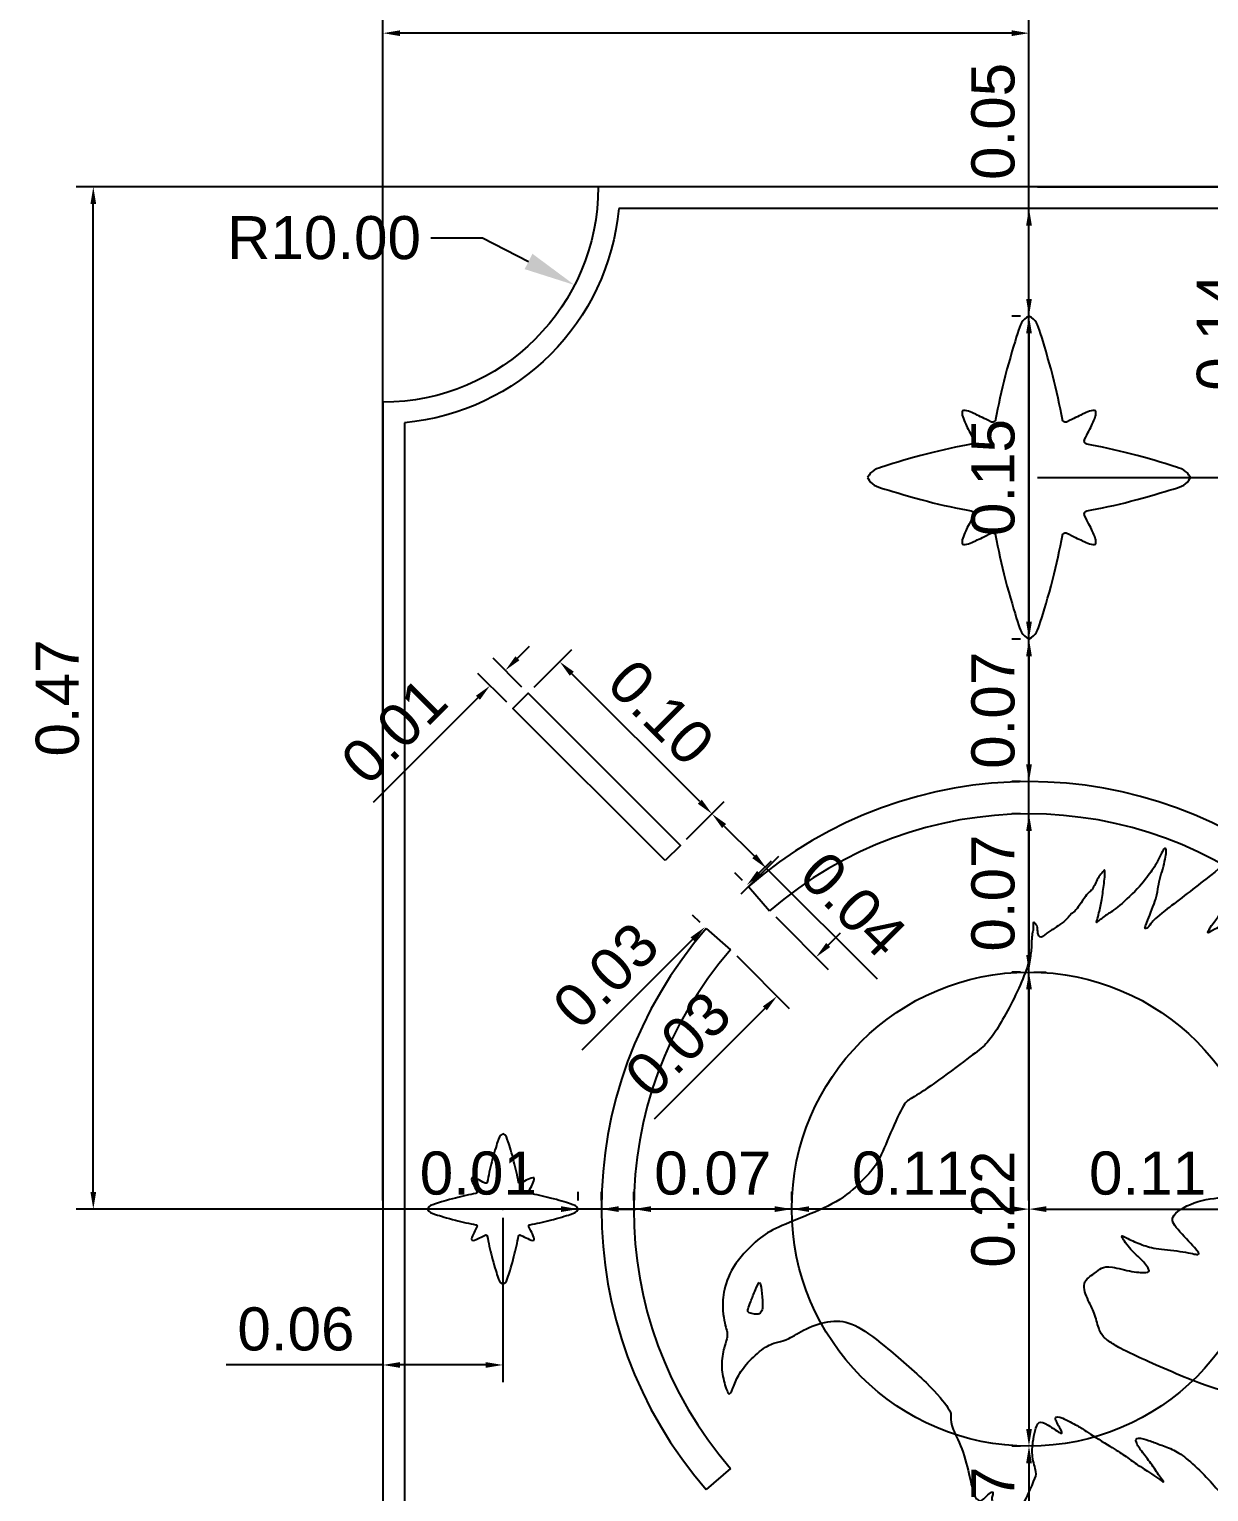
# Model space of a CAD drawing. Header units: metres. Extents: x -6.5 to 29.8, y -1.8 to 5.3.
# Drawn here: x 27.469 to 28.017, y 2.597 to 3.277 of the extents above; entities that cross this region are included whole.
import ezdxf

# ---------------------------------------------------------------- set-up
doc = ezdxf.new("R2010")
doc.units = ezdxf.units.M
for name, color, linetype, true_color in [('BANDERA$BORDE', 40, 'Continuous', 0xffbf00), ('BANDERA$CIRCULO EXT', 40, 'Continuous', 0xffbf00), ('BANDERA$CUERVO', 18, 'Continuous', 0x000000), ('BANDERA$ESTRELLAS$GRANDE', 251, 'Continuous', 0x696969), ('BANDERA$SOL', 40, 'Continuous', 0xffbf00), ('FONDO', 168, 'Continuous', 0x0f132e)]:
    doc.layers.add(name, color=color, linetype=linetype, true_color=true_color)
doc.styles.add('Plantilla Milímetros_ pequeño', font='')
doc.styles.get('Plantilla Milímetros_ pequeño').set_extended_font_data('Arial')
doc.dimstyles.new('Plantilla Milímetros_ pequeño', dxfattribs={"dimscale": 0.008, "dimtxt": 2.5, "dimasz": 1, "dimexe": 1, "dimexo": 0.5, "dimgap": 0.8, "dimtad": 1, "dimtoh": 1, "dimzin": 1, "dimdsep": 46, "dimtxsty": 'Plantilla Milímetros_ pequeño', "dimcen": 2.5, "dimadec": 1, "dimazin": 1, "dimtfac": 1, "dimtdec": 4, "dimtix": 1, "dimtofl": 0, "dimtmove": 1, "dimatfit": 3, "dimfxl": 1, "dimtolj": 1, "dimtzin": 1, "dimarcsym": 0})

# ---------------------------------------------------------------- blocks, each defined once
blk = doc.blocks.new('*D12')
at = {"layer": 'Defpoints', "color": 0}
for p in [(27.93326, 3.19355), (27.93326, 3.19355), (27.93326, 3.14355)]:
    blk.add_point(p, dxfattribs=at)
at = {"layer": 'FONDO', "color": 0, "lineweight": -2}
for p, q in [((27.93326, 3.19355), (27.93326, 3.26639)), ((27.92926, 3.19355), (27.92526, 3.19355)), ((27.93326, 3.15155), (27.93326, 3.18555)), ((27.92926, 3.14355), (27.92526, 3.14355))]:
    blk.add_line(p, q, dxfattribs=at)
at = {"layer": 'FONDO', "color": 0}
for points in [[(27.9346, 3.18555), (27.93193, 3.18555), (27.93326, 3.19355)], [(27.93193, 3.15155), (27.9346, 3.15155), (27.93326, 3.14355)]]:
    blk.add_solid(points, dxfattribs=at)
at = {"layer": 'FONDO', "color": 0, "insert": (27.91665, 3.23397), "char_height": 0.02, "attachment_point": 5, "rotation": 90, "style": 'Plantilla Milímetros_ pequeño'}
blk.add_mtext('\\A1;0.05', dxfattribs=at)
blk = doc.blocks.new('*D13')
at = {"layer": 'Defpoints', "color": 0}
for p in [(27.93326, 3.14355), (27.93326, 2.99355), (27.93326, 2.99355)]:
    blk.add_point(p, dxfattribs=at)
at = {"layer": 'FONDO', "color": 0, "lineweight": -2}
for p, q in [((27.92926, 3.14355), (27.92526, 3.14355)), ((27.93326, 3.13555), (27.93326, 3.00155)), ((27.92926, 2.99355), (27.92526, 2.99355))]:
    blk.add_line(p, q, dxfattribs=at)
at = {"layer": 'FONDO', "color": 0}
for points in [[(27.9346, 3.13555), (27.93193, 3.13555), (27.93326, 3.14355)], [(27.93193, 3.00155), (27.9346, 3.00155), (27.93326, 2.99355)]]:
    blk.add_solid(points, dxfattribs=at)
at = {"layer": 'FONDO', "color": 0, "insert": (27.91665, 3.06855), "char_height": 0.02, "attachment_point": 5, "rotation": 90, "style": 'Plantilla Milímetros_ pequeño'}
blk.add_mtext('\\A1;0.15', dxfattribs=at)
blk = doc.blocks.new('*D14')
at = {"layer": 'Defpoints', "color": 0}
for p in [(27.93326, 2.99355), (27.93326, 2.9273), (27.93326, 2.9273)]:
    blk.add_point(p, dxfattribs=at)
at = {"layer": 'FONDO', "color": 0, "lineweight": -2}
for p, q in [((27.92926, 2.99355), (27.92526, 2.99355)), ((27.93326, 2.98555), (27.93326, 2.9353)), ((27.92926, 2.9273), (27.92526, 2.9273))]:
    blk.add_line(p, q, dxfattribs=at)
at = {"layer": 'FONDO', "color": 0}
for points in [[(27.9346, 2.98555), (27.93193, 2.98555), (27.93326, 2.99355)], [(27.93193, 2.9353), (27.9346, 2.9353), (27.93326, 2.9273)]]:
    blk.add_solid(points, dxfattribs=at)
at = {"layer": 'FONDO', "color": 0, "insert": (27.91665, 2.96043), "char_height": 0.02, "attachment_point": 5, "rotation": 90, "style": 'Plantilla Milímetros_ pequeño'}
blk.add_mtext('\\A1;0.07', dxfattribs=at)
blk = doc.blocks.new('*D15')
at = {"layer": 'Defpoints', "color": 0}
for p in [(27.93326, 2.9123), (27.93158, 2.83884), (27.93326, 2.83884)]:
    blk.add_point(p, dxfattribs=at)
at = {"layer": 'FONDO', "color": 0, "lineweight": -2}
for p, q in [((27.92926, 2.9123), (27.92526, 2.9123)), ((27.93326, 2.9043), (27.93326, 2.84684)), ((27.93558, 2.83884), (27.94126, 2.83884))]:
    blk.add_line(p, q, dxfattribs=at)
at = {"layer": 'FONDO', "color": 0}
for points in [[(27.9346, 2.9043), (27.93193, 2.9043), (27.93326, 2.9123)], [(27.93193, 2.84684), (27.9346, 2.84684), (27.93326, 2.83884)]]:
    blk.add_solid(points, dxfattribs=at)
at = {"layer": 'FONDO', "color": 0, "insert": (27.91665, 2.87557), "char_height": 0.02, "attachment_point": 5, "rotation": 90, "style": 'Plantilla Milímetros_ pequeño'}
blk.add_mtext('\\A1;0.07', dxfattribs=at)
blk = doc.blocks.new('*D16')
at = {"layer": 'Defpoints', "color": 0}
for p in [(27.93326, 2.83884), (27.93326, 2.61864), (27.93326, 2.61864)]:
    blk.add_point(p, dxfattribs=at)
at = {"layer": 'FONDO', "color": 0, "lineweight": -2}
for p, q in [((27.92926, 2.83884), (27.92526, 2.83884)), ((27.93326, 2.83084), (27.93326, 2.62664)), ((27.92926, 2.61864), (27.92526, 2.61864))]:
    blk.add_line(p, q, dxfattribs=at)
at = {"layer": 'FONDO', "color": 0}
for points in [[(27.9346, 2.83084), (27.93193, 2.83084), (27.93326, 2.83884)], [(27.93193, 2.62664), (27.9346, 2.62664), (27.93326, 2.61864)]]:
    blk.add_solid(points, dxfattribs=at)
at = {"layer": 'FONDO', "color": 0, "insert": (27.91665, 2.72874), "char_height": 0.02, "attachment_point": 5, "rotation": 90, "style": 'Plantilla Milímetros_ pequeño'}
blk.add_mtext('\\A1;0.22', dxfattribs=at)
blk = doc.blocks.new('*D17')
at = {"layer": 'Defpoints', "color": 0}
for p in [(27.93326, 2.61864), (27.93326, 2.54519), (27.93326, 2.54519)]:
    blk.add_point(p, dxfattribs=at)
at = {"layer": 'FONDO', "color": 0, "lineweight": -2}
for p, q in [((27.92926, 2.61864), (27.92526, 2.61864)), ((27.93326, 2.61064), (27.93326, 2.55319)), ((27.92926, 2.54519), (27.92526, 2.54519))]:
    blk.add_line(p, q, dxfattribs=at)
at = {"layer": 'FONDO', "color": 0}
for points in [[(27.9346, 2.61064), (27.93193, 2.61064), (27.93326, 2.61864)], [(27.93193, 2.55319), (27.9346, 2.55319), (27.93326, 2.54519)]]:
    blk.add_solid(points, dxfattribs=at)
at = {"layer": 'FONDO', "color": 0, "insert": (27.91665, 2.58191), "char_height": 0.02, "attachment_point": 5, "rotation": 90, "style": 'Plantilla Milímetros_ pequeño'}
blk.add_mtext('\\A1;0.07', dxfattribs=at)
blk = doc.blocks.new('*D29')
at = {"layer": 'Defpoints', "color": 0}
for p in [(27.93326, 2.72875), (28.04337, 2.72875), (28.04337, 2.72875)]:
    blk.add_point(p, dxfattribs=at)
at = {"layer": 'FONDO', "color": 0, "lineweight": -2}
for p, q in [((27.93326, 2.73275), (27.93326, 2.73675)), ((28.04337, 2.73275), (28.04337, 2.73675)), ((27.94126, 2.72875), (28.03537, 2.72875))]:
    blk.add_line(p, q, dxfattribs=at)
at = {"layer": 'FONDO', "color": 0}
for points in [[(27.94126, 2.73008), (27.94126, 2.72741), (27.93326, 2.72875)], [(28.03537, 2.72741), (28.03537, 2.73008), (28.04337, 2.72875)]]:
    blk.add_solid(points, dxfattribs=at)
at = {"layer": 'FONDO', "color": 0, "insert": (27.98832, 2.74536), "char_height": 0.02, "attachment_point": 5, "style": 'Plantilla Milímetros_ pequeño'}
blk.add_mtext('\\A1;0.11', dxfattribs=at)
blk = doc.blocks.new('*D30')
at = {"layer": 'Defpoints', "color": 0}
for p in [(27.82317, 2.72875), (27.82317, 2.72875), (27.93326, 2.72875)]:
    blk.add_point(p, dxfattribs=at)
at = {"layer": 'FONDO', "color": 0, "lineweight": -2}
for p, q in [((27.82317, 2.73275), (27.82317, 2.73675)), ((27.93326, 2.73275), (27.93326, 2.73675)), ((27.92526, 2.72875), (27.83117, 2.72875))]:
    blk.add_line(p, q, dxfattribs=at)
at = {"layer": 'FONDO', "color": 0}
for points in [[(27.83117, 2.73008), (27.83117, 2.72741), (27.82317, 2.72875)], [(27.92526, 2.72741), (27.92526, 2.73008), (27.93326, 2.72875)]]:
    blk.add_solid(points, dxfattribs=at)
at = {"layer": 'FONDO', "color": 0, "insert": (27.87822, 2.74536), "char_height": 0.02, "attachment_point": 5, "style": 'Plantilla Milímetros_ pequeño'}
blk.add_mtext('\\A1;0.11', dxfattribs=at)
blk = doc.blocks.new('*D31')
at = {"layer": 'Defpoints', "color": 0}
for p in [(27.74971, 2.72875), (27.74971, 2.72875), (27.82316, 2.72875)]:
    blk.add_point(p, dxfattribs=at)
at = {"layer": 'FONDO', "color": 0, "lineweight": -2}
for p, q in [((27.74971, 2.73275), (27.74971, 2.73675)), ((27.82316, 2.73275), (27.82316, 2.73675)), ((27.81516, 2.72875), (27.75771, 2.72875))]:
    blk.add_line(p, q, dxfattribs=at)
at = {"layer": 'FONDO', "color": 0}
for points in [[(27.75771, 2.73008), (27.75771, 2.72741), (27.74971, 2.72875)], [(27.81516, 2.72741), (27.81516, 2.73008), (27.82316, 2.72875)]]:
    blk.add_solid(points, dxfattribs=at)
at = {"layer": 'FONDO', "color": 0, "insert": (27.78643, 2.74536), "char_height": 0.02, "attachment_point": 5, "style": 'Plantilla Milímetros_ pequeño'}
blk.add_mtext('\\A1;0.07', dxfattribs=at)
blk = doc.blocks.new('*D32')
at = {"layer": 'Defpoints', "color": 0}
for p in [(27.72399, 2.72875), (27.72399, 2.72875), (27.73471, 2.72875)]:
    blk.add_point(p, dxfattribs=at)
at = {"layer": 'FONDO', "color": 0, "lineweight": -2}
for p, q in [((27.72399, 2.73275), (27.72399, 2.73675)), ((27.73471, 2.73275), (27.73471, 2.73675)), ((27.71599, 2.72875), (27.64715, 2.72875)), ((27.74271, 2.72875), (27.75071, 2.72875))]:
    blk.add_line(p, q, dxfattribs=at)
at = {"layer": 'FONDO', "color": 0}
for points in [[(27.71599, 2.72741), (27.71599, 2.73008), (27.72399, 2.72875)], [(27.74271, 2.73008), (27.74271, 2.72741), (27.73471, 2.72875)]]:
    blk.add_solid(points, dxfattribs=at)
at = {"layer": 'FONDO', "color": 0, "insert": (27.67757, 2.74536), "char_height": 0.02, "attachment_point": 5, "style": 'Plantilla Milímetros_ pequeño'}
blk.add_mtext('\\A1;0.01', dxfattribs=at)
blk = doc.blocks.new('*D33')
at = {"layer": 'Defpoints', "color": 0}
for p in [(27.49882, 3.20355), (27.93326, 3.20355), (27.93326, 2.72875)]:
    blk.add_point(p, dxfattribs=at)
at = {"layer": 'FONDO', "color": 0, "lineweight": -2}
for p, q in [((27.92926, 3.20355), (27.49082, 3.20355)), ((27.49882, 2.73675), (27.49882, 3.19555)), ((27.92926, 2.72875), (27.49082, 2.72875))]:
    blk.add_line(p, q, dxfattribs=at)
at = {"layer": 'FONDO', "color": 0}
for points in [[(27.50015, 3.19555), (27.49748, 3.19555), (27.49882, 3.20355)], [(27.49748, 2.73675), (27.50015, 2.73675), (27.49882, 2.72875)]]:
    blk.add_solid(points, dxfattribs=at)
at = {"layer": 'FONDO', "color": 0, "insert": (27.48221, 2.96615), "char_height": 0.02, "attachment_point": 5, "rotation": 90, "style": 'Plantilla Milímetros_ pequeño'}
blk.add_mtext('\\A1;0.47', dxfattribs=at)
blk = doc.blocks.new('*D34')
at = {"layer": 'Defpoints', "color": 0}
for p in [(27.63326, 3.27496), (27.63326, 2.72875), (27.93326, 2.72875)]:
    blk.add_point(p, dxfattribs=at)
at = {"layer": 'FONDO', "color": 0, "lineweight": -2}
for p, q in [((27.63326, 2.73275), (27.63326, 3.28296)), ((27.93326, 2.73275), (27.93326, 3.28296)), ((27.92526, 3.27496), (27.64126, 3.27496))]:
    blk.add_line(p, q, dxfattribs=at)
at = {"layer": 'FONDO', "color": 0}
for points in [[(27.64126, 3.27629), (27.64126, 3.27362), (27.63326, 3.27496)], [(27.92526, 3.27362), (27.92526, 3.27629), (27.93326, 3.27496)]]:
    blk.add_solid(points, dxfattribs=at)
at = {"layer": 'FONDO', "color": 0, "insert": (27.78326, 3.29157), "char_height": 0.02, "attachment_point": 5, "style": 'Plantilla Milímetros_ pequeño'}
blk.add_mtext('\\A1;0.30', dxfattribs=at)
blk = doc.blocks.new('*D36')
at = {"layer": 'Defpoints', "color": 0}
for p in [(27.63326, 3.20355), (27.72227, 3.15797)]:
    blk.add_point(p, dxfattribs=at)
at = {"layer": 'FONDO', "color": 0, "lineweight": -2}
for p, q in [((27.65555, 3.17985), (27.67955, 3.17985)), ((27.67955, 3.17985), (27.70091, 3.16891))]:
    blk.add_line(p, q, dxfattribs=at)
at = {"layer": 'FONDO', "color": 0}
blk.add_solid([(27.69909, 3.16535), (27.70273, 3.17247), (27.72227, 3.15797)], dxfattribs=at)
at = {"layer": 'FONDO', "color": 0, "insert": (27.60592, 3.17985), "char_height": 0.02, "attachment_point": 5, "style": 'Plantilla Milímetros_ pequeño'}
blk.add_mtext('\\A1;R10.00', dxfattribs=at)
blk = doc.blocks.new('*D37')
at = {"layer": 'Defpoints', "color": 0}
for p in [(27.71533, 2.98306), (27.70068, 2.9684), (27.77139, 2.89769)]:
    blk.add_point(p, dxfattribs=at)
at = {"layer": 'FONDO', "color": 0, "lineweight": -2}
for p, q in [((27.70351, 2.97123), (27.72099, 2.98872)), ((27.78039, 2.91801), (27.72099, 2.9774)), ((27.77422, 2.90052), (27.7917, 2.91801))]:
    blk.add_line(p, q, dxfattribs=at)
at = {"layer": 'FONDO', "color": 0}
for points in [[(27.72193, 2.97835), (27.72005, 2.97646), (27.71533, 2.98306)], [(27.77945, 2.91706), (27.78133, 2.91895), (27.78605, 2.91235)]]:
    blk.add_solid(points, dxfattribs=at)
at = {"layer": 'FONDO', "color": 0, "insert": (27.76244, 2.95945), "char_height": 0.02, "attachment_point": 5, "rotation": 315, "style": 'Plantilla Milímetros_ pequeño'}
blk.add_mtext('\\A1;0.10', dxfattribs=at)
blk = doc.blocks.new('*D38')
at = {"layer": 'Defpoints', "color": 0}
for p in [(27.68304, 2.9719), (27.70068, 2.9684), (27.69361, 2.96133)]:
    blk.add_point(p, dxfattribs=at)
at = {"layer": 'FONDO', "color": 0, "lineweight": -2}
for p, q in [((27.69577, 2.98463), (27.70142, 2.99029)), ((27.69785, 2.97123), (27.68445, 2.98463)), ((27.69078, 2.96416), (27.67738, 2.97756)), ((27.67738, 2.96624), (27.6287, 2.91757))]:
    blk.add_line(p, q, dxfattribs=at)
at = {"layer": 'FONDO', "color": 0}
for points in [[(27.69482, 2.98557), (27.69671, 2.98369), (27.69011, 2.97897)], [(27.67832, 2.9653), (27.67644, 2.96719), (27.68304, 2.9719)]]:
    blk.add_solid(points, dxfattribs=at)
at = {"layer": 'FONDO', "color": 0, "insert": (27.63847, 2.95082), "char_height": 0.02, "attachment_point": 5, "rotation": 45, "style": 'Plantilla Milímetros_ pequeño'}
blk.add_mtext('\\A1;0.01', dxfattribs=at)
blk = doc.blocks.new('*D39')
at = {"layer": 'Defpoints', "color": 0}
for p in [(27.803, 2.8786), (27.78273, 2.85969), (27.78341, 2.85901)]:
    blk.add_point(p, dxfattribs=at)
at = {"layer": 'FONDO', "color": 0, "lineweight": -2}
for p, q in [((27.80797, 2.88494), (27.81363, 2.89059)), ((27.80017, 2.88142), (27.79666, 2.88494)), ((27.78059, 2.86184), (27.77707, 2.86535)), ((27.77707, 2.85404), (27.72567, 2.80263))]:
    blk.add_line(p, q, dxfattribs=at)
at = {"layer": 'FONDO', "color": 0}
for points in [[(27.80703, 2.88588), (27.80892, 2.88399), (27.80232, 2.87928)], [(27.77802, 2.85309), (27.77613, 2.85498), (27.78273, 2.85969)]]:
    blk.add_solid(points, dxfattribs=at)
at = {"layer": 'FONDO', "color": 0, "insert": (27.7368, 2.83725), "char_height": 0.02, "attachment_point": 5, "rotation": 45, "style": 'Plantilla Milímetros_ pequeño'}
blk.add_mtext('\\A1;0.03', dxfattribs=at)
blk = doc.blocks.new('*D40')
at = {"layer": 'Defpoints', "color": 0}
for p in [(27.81284, 2.86727), (27.79473, 2.84917), (27.81626, 2.82764)]:
    blk.add_point(p, dxfattribs=at)
at = {"layer": 'FONDO', "color": 0, "lineweight": -2}
for p, q in [((27.81567, 2.86445), (27.84002, 2.84009)), ((27.84002, 2.85141), (27.84568, 2.85707)), ((27.79756, 2.84634), (27.82191, 2.82199)), ((27.8106, 2.82199), (27.75919, 2.77058))]:
    blk.add_line(p, q, dxfattribs=at)
at = {"layer": 'FONDO', "color": 0}
for points in [[(27.83908, 2.85235), (27.84096, 2.85047), (27.83437, 2.84575)], [(27.81154, 2.82104), (27.80966, 2.82293), (27.81626, 2.82764)]]:
    blk.add_solid(points, dxfattribs=at)
at = {"layer": 'FONDO', "color": 0, "insert": (27.77032, 2.8052), "char_height": 0.02, "attachment_point": 5, "rotation": 45, "style": 'Plantilla Milímetros_ pequeño'}
blk.add_mtext('\\A1;0.03', dxfattribs=at)
blk = doc.blocks.new('*D41')
at = {"layer": 'Defpoints', "color": 0}
for p in [(27.77139, 2.89769), (27.8114, 2.88699), (27.79674, 2.87234)]:
    blk.add_point(p, dxfattribs=at)
at = {"layer": 'FONDO', "color": 0, "lineweight": -2}
for p, q in [((27.77422, 2.90052), (27.7917, 2.91801)), ((27.7917, 2.90669), (27.80574, 2.89265)), ((27.79957, 2.87517), (27.81706, 2.89265)), ((27.8114, 2.88699), (27.86275, 2.83564))]:
    blk.add_line(p, q, dxfattribs=at)
at = {"layer": 'FONDO', "color": 0}
for points in [[(27.79265, 2.90763), (27.79076, 2.90575), (27.78605, 2.91235)], [(27.8048, 2.89171), (27.80669, 2.89359), (27.8114, 2.88699)]]:
    blk.add_solid(points, dxfattribs=at)
at = {"layer": 'FONDO', "color": 0, "insert": (27.85165, 2.87024), "char_height": 0.02, "attachment_point": 5, "rotation": 315, "style": 'Plantilla Milímetros_ pequeño'}
blk.add_mtext('\\A1;0.04', dxfattribs=at)
blk = doc.blocks.new('*D43')
at = {"layer": 'Defpoints', "color": 0}
for p in [(27.63326, 2.72875), (27.68899, 2.72875), (27.63326, 2.65635)]:
    blk.add_point(p, dxfattribs=at)
at = {"layer": 'FONDO', "color": 0, "lineweight": -2}
for p, q in [((27.63326, 2.72475), (27.63326, 2.64835)), ((27.68899, 2.72475), (27.68899, 2.64835)), ((27.63326, 2.65635), (27.56056, 2.65635)), ((27.68099, 2.65635), (27.64126, 2.65635))]:
    blk.add_line(p, q, dxfattribs=at)
at = {"layer": 'FONDO', "color": 0}
for points in [[(27.64126, 2.65768), (27.64126, 2.65501), (27.63326, 2.65635)], [(27.68099, 2.65501), (27.68099, 2.65768), (27.68899, 2.65635)]]:
    blk.add_solid(points, dxfattribs=at)
at = {"layer": 'FONDO', "color": 0, "insert": (27.59291, 2.67296), "char_height": 0.02, "attachment_point": 5, "style": 'Plantilla Milímetros_ pequeño'}
blk.add_mtext('\\A1;0.06', dxfattribs=at)
blk = doc.blocks.new('*D45')
at = {"layer": 'Defpoints', "color": 0}
for p in [(27.93326, 3.20355), (28.0379, 3.20355), (27.93326, 3.06855)]:
    blk.add_point(p, dxfattribs=at)
at = {"layer": 'FONDO', "color": 0, "lineweight": -2}
for p, q in [((27.93726, 3.20355), (28.0459, 3.20355)), ((28.0379, 3.07655), (28.0379, 3.19555)), ((27.93726, 3.06855), (28.0459, 3.06855))]:
    blk.add_line(p, q, dxfattribs=at)
at = {"layer": 'FONDO', "color": 0}
for points in [[(28.03923, 3.19555), (28.03656, 3.19555), (28.0379, 3.20355)], [(28.03656, 3.07655), (28.03923, 3.07655), (28.0379, 3.06855)]]:
    blk.add_solid(points, dxfattribs=at)
at = {"layer": 'FONDO', "color": 0, "insert": (28.02129, 3.13605), "char_height": 0.02, "attachment_point": 5, "rotation": 90, "style": 'Plantilla Milímetros_ pequeño'}
blk.add_mtext('\\A1;0.14', dxfattribs=at)

msp = doc.modelspace()

# ---------------------------------------------------------------- linework, layer by layer
at = {"layer": 'BANDERA$BORDE'}
for p, q in [((28.12372, 3.19355), (27.74281, 3.19355)), ((27.64326, 3.09401), (27.64326, 2.53176))]:
    msp.add_line(p, q, dxfattribs=at)
at = {"layer": 'BANDERA$BORDE', "extrusion": (0, 0, -1)}
for radius, start, end in [(0.1, 180, 270), (0.11, 185.21591, 264.78409)]:
    msp.add_arc((-27.63326, 3.20355), radius, start, end, dxfattribs=at)
at = {"layer": 'BANDERA$BORDE'}
for points in [[(28.13326, 3.20355), (27.93326, 3.20355), (27.73326, 3.20355)], [(27.63326, 3.10355), (27.63326, 2.81581), (27.63326, 2.52807)]]:
    msp.add_open_spline(points, degree=2, dxfattribs=at)
at = {"layer": 'BANDERA$CIRCULO EXT'}
msp.add_lwpolyline([(27.76432, 2.89062), (27.69361, 2.96133), (27.70068, 2.9684), (27.77139, 2.89769)], close=True, dxfattribs=at)
for points in [[(27.803, 2.8786), (27.81284, 2.86727)], [(27.78341, 2.85901), (27.79473, 2.84917)], [(27.79473, 2.60832), (27.78341, 2.59848)]]:
    msp.add_lwpolyline(points, dxfattribs=at)
for radius, start, end in [(0.19855, 49, 131), (0.18355, 49, 131), (0.19855, 139, 221), (0.18355, 139, 221)]:
    msp.add_arc((27.93326, 2.72875), radius, start, end, dxfattribs=at)
at = {"layer": 'BANDERA$CUERVO'}
for points in [[(27.79375, 2.64315), (27.79305, 2.64378), (27.79144, 2.64891), (27.79001, 2.65716), (27.79201, 2.66584), (27.79343, 2.6694), (27.793, 2.67225), (27.79201, 2.67552), (27.79101, 2.68121), (27.79101, 2.68947), (27.79471, 2.70171), (27.80695, 2.7148), (27.81449, 2.7195), (27.8293, 2.72548), (27.84652, 2.73273), (27.85683, 2.743), (27.86281, 2.74912), (27.86779, 2.76165), (27.87524, 2.77815), (27.8776, 2.77956), (27.88591, 2.78441), (27.90467, 2.79866), (27.91233, 2.80416), (27.91681, 2.80949), (27.92232, 2.81892), (27.92883, 2.83152), (27.93326, 2.84301), (27.9345, 2.84955), (27.9344, 2.8534), (27.93476, 2.85678), (27.93541, 2.8588), (27.93512, 2.86072), (27.93512, 2.86189), (27.9359, 2.86199), (27.93649, 2.86082), (27.9372, 2.86007), (27.93724, 2.85831), (27.9374, 2.85642), (27.93837, 2.85496), (27.93929, 2.85489), (27.94075, 2.85639), (27.94244, 2.85756), (27.94433, 2.85864), (27.94648, 2.86004), (27.95057, 2.86303), (27.95236, 2.86551), (27.95449, 2.86705), (27.95657, 2.86958), (27.9597, 2.87454), (27.96134, 2.87608), (27.96298, 2.87752), (27.96427, 2.8805), (27.96556, 2.88318), (27.96774, 2.88551), (27.96843, 2.8869), (27.96863, 2.88397), (27.96809, 2.88), (27.96764, 2.87623), (27.96704, 2.87256), (27.9664, 2.86933), (27.96585, 2.8666), (27.96476, 2.86253), (27.96441, 2.86159), (27.96575, 2.86273), (27.9668, 2.86367), (27.96923, 2.86541), (27.97439, 2.86864), (27.98551, 2.87918), (27.99084, 2.88659), (27.99305, 2.8902), (27.99483, 2.89437), (27.99636, 2.89694), (27.99722, 2.89535), (27.99667, 2.89259), (27.99587, 2.88782), (27.99421, 2.88334), (27.99317, 2.87832), (27.99293, 2.87428), (27.98778, 2.86147), (27.98662, 2.85865), (27.98839, 2.85914), (27.99035, 2.86215), (27.99281, 2.86472), (28.01775, 2.88368), (28.02863, 2.89291), (28.03788, 2.90167), (28.04187, 2.90687), (28.04334, 2.90773), (28.04309, 2.90596), (28.03678, 2.8918), (28.02939, 2.87714), (28.02349, 2.86708), (28.01933, 2.86247), (28.01653, 2.85823), (28.01578, 2.85641), (28.0188, 2.85868), (28.02667, 2.86171), (28.03363, 2.86368), (28.04013, 2.86753), (28.04875, 2.87585), (28.05049, 2.87873), (28.05155, 2.87835), (28.05314, 2.87321), (28.04943, 2.86511), (28.04845, 2.86345), (28.04891, 2.86254), (28.0508, 2.86194), (28.05594, 2.86144), (28.06249, 2.86305), (28.07169, 2.86718), (28.08719, 2.87534), (28.09839, 2.88283), (28.10346, 2.8879), (28.10527, 2.89229), (28.10625, 2.89236), (28.10656, 2.8879), (28.10474, 2.87943), (28.10051, 2.86869), (28.09672, 2.86566), (28.09264, 2.86264), (28.10247, 2.86476), (28.11616, 2.86884), (28.12645, 2.87398), (28.13379, 2.87807), (28.13848, 2.88102), (28.14241, 2.8848), (28.14566, 2.88798), (28.14521, 2.88518), (28.14377, 2.8814), (28.121, 2.85361), (28.11247, 2.8452), (28.10258, 2.83946), (28.09628, 2.83604), (28.09006, 2.8326), (28.08415, 2.83019), (28.0821, 2.82887), (28.08109, 2.82742), (28.08125, 2.82682), (28.08407, 2.82621), (28.09299, 2.82549), (28.09725, 2.82585), (28.10031, 2.82754), (28.09585, 2.82278), (28.0938, 2.82141), (28.09046, 2.81796), (28.08986, 2.81727), (28.08829, 2.81578), (28.07826, 2.80858), (28.07533, 2.80665), (28.0723, 2.80432), (28.06858, 2.80248), (28.06476, 2.80114), (28.06268, 2.80044), (28.06312, 2.79985), (28.06471, 2.79911), (28.07101, 2.79881), (28.07523, 2.79866), (28.07732, 2.79891), (28.07622, 2.79677), (28.07007, 2.79275), (28.06764, 2.79112), (28.06302, 2.78853), (28.0593, 2.7865), (28.05876, 2.78586), (28.06144, 2.78471), (28.0656, 2.78531), (28.0722, 2.78581), (28.07627, 2.78655), (28.07617, 2.78521), (28.0728, 2.78308), (28.06982, 2.78084), (28.0667, 2.77811), (28.06377, 2.77593), (28.06104, 2.77429), (28.0598, 2.77266), (28.05464, 2.76935), (28.05048, 2.76595), (28.03294, 2.75985), (28.02651, 2.75735), (28.02121, 2.75569), (28.02333, 2.75523), (28.02855, 2.75614), (28.03445, 2.75606), (28.0461, 2.75584), (28.04852, 2.75614), (28.03831, 2.75069), (28.03339, 2.74812), (28.02696, 2.74578), (28.02658, 2.74411), (28.04587, 2.74018), (28.04753, 2.73942), (28.03899, 2.73721), (28.03249, 2.73528), (28.02718, 2.73438), (28.01152, 2.73339), (27.99772, 2.72556), (28.00142, 2.72001), (28.01138, 2.70976), (28.01323, 2.70677), (28.00569, 2.70919), (27.99231, 2.71005), (27.98591, 2.71204), (27.9785, 2.71517), (27.97509, 2.71759), (27.97979, 2.71033), (27.98534, 2.70564), (27.98975, 2.70009), (27.98847, 2.69909), (27.98178, 2.69937), (27.97082, 2.70236), (27.96669, 2.70165), (27.96427, 2.69909), (27.95716, 2.69496), (27.96086, 2.68585), (27.96413, 2.67973), (27.9657, 2.67219), (27.9684, 2.66849), (27.97324, 2.6655), (27.97936, 2.66194), (28.01594, 2.64586), (28.02974, 2.64273), (28.04597, 2.64316), (28.05735, 2.64472), (28.07329, 2.64722), (28.07963, 2.64618), (28.07618, 2.64422), (28.07076, 2.64214), (28.07249, 2.63995), (28.07929, 2.63488), (28.0839, 2.63131), (28.09174, 2.62773), (28.09151, 2.62508), (28.08989, 2.62197), (28.09059, 2.61955), (28.0877, 2.61909), (28.08909, 2.61655), (28.09704, 2.6079), (28.09889, 2.60237), (28.10269, 2.59615), (28.0967, 2.59695), (28.08023, 2.6018), (28.0614, 2.60029), (28.05663, 2.59839), (28.05981, 2.59257), (28.06427, 2.58788), (28.06548, 2.58357), (28.06359, 2.58251), (28.05996, 2.58387), (28.04915, 2.59121), (28.04347, 2.59121), (28.03795, 2.59567), (28.03296, 2.59976), (28.02835, 2.60316), (28.02434, 2.60384), (28.0229, 2.60127), (28.02434, 2.59862), (28.02411, 2.59605), (28.0229, 2.59582), (28.01599, 2.60426), (28.00666, 2.6129), (28.00066, 2.61705), (27.99386, 2.61936), (27.9889, 2.62143), (27.98337, 2.62293), (27.98233, 2.62109), (27.98591, 2.61555), (27.99052, 2.61002), (27.99455, 2.60345), (27.99743, 2.60057), (27.98717, 2.60795), (27.98372, 2.60979), (27.97749, 2.61452), (27.97196, 2.61786), (27.95916, 2.62593), (27.95651, 2.62777), (27.94818, 2.63224), (27.9442, 2.63267), (27.94818, 2.62627), (27.94946, 2.62328), (27.94149, 2.62911), (27.93765, 2.63068), (27.93594, 2.6257), (27.93511, 2.62081), (27.93431, 2.61382), (27.93711, 2.60598), (27.93591, 2.60341), (27.93181, 2.59348), (27.92948, 2.59055), (27.92709, 2.58712), (27.92556, 2.58484), (27.92405, 2.58311), (27.92332, 2.58431), (27.92187, 2.58532), (27.92224, 2.58665), (27.92143, 2.58954), (27.91834, 2.59075), (27.91649, 2.59231), (27.91572, 2.59432), (27.91657, 2.59625), (27.91661, 2.5979), (27.9142, 2.59613), (27.91142, 2.59336), (27.9103, 2.59292), (27.90837, 2.59473), (27.90777, 2.59597), (27.90616, 2.60178), (27.90316, 2.61631), (27.89702, 2.62747), (27.89695, 2.63244), (27.89726, 2.63495), (27.88766, 2.64687), (27.86506, 2.66646), (27.85204, 2.67603), (27.84165, 2.67753), (27.82914, 2.67342), (27.82111, 2.66782), (27.81681, 2.66707), (27.81149, 2.66558), (27.8029, 2.65811), (27.79813, 2.65171), (27.79562, 2.64509), (27.79444, 2.64251), (27.79375, 2.64315)], [(27.80812, 2.6946), (27.80767, 2.69458), (27.8063, 2.69147), (27.80387, 2.68531), (27.80266, 2.68222), (27.80257, 2.68073), (27.80518, 2.67998), (27.8077, 2.6798), (27.80929, 2.68092), (27.80976, 2.68428), (27.80901, 2.69156), (27.80857, 2.69461), (27.80812, 2.6946)]]:
    msp.add_open_spline(points, degree=3, dxfattribs=at)
at = {"layer": 'BANDERA$ESTRELLAS$GRANDE', "extrusion": (0, 0, -1)}
for centre, radius, start, end in [((-27.91633, 3.09574), 0.00148, 189.8121, 301.39053), ((-27.9502, 3.09574), 0.00148, 238.60947, 350.1879), ((-27.90612, 3.0855), 0.00148, 153.28952, 260.20244), ((-27.96041, 3.0855), 0.00148, 279.79756, 26.71048), ((-27.90612, 3.05161), 0.00148, 99.79756, 206.71048), ((-27.96041, 3.05161), 0.00148, 333.28952, 80.20244), ((-27.91632, 3.04141), 0.00148, 63.28952, 170.20244), ((-27.95021, 3.04141), 0.00148, 9.79756, 116.71048), ((-27.68108, 2.74143), 0.00069, 189.8121, 301.39053), ((-27.69689, 2.74143), 0.00069, 238.60947, 350.1879), ((-27.67632, 2.73665), 0.00069, 153.28952, 260.20244), ((-27.70166, 2.73665), 0.00069, 279.79756, 26.71048), ((-27.67632, 2.72084), 0.00069, 99.79756, 206.71048), ((-27.70166, 2.72084), 0.00069, 333.28952, 80.20244), ((-27.68108, 2.71608), 0.00069, 63.28952, 170.20244), ((-27.6969, 2.71608), 0.00069, 9.79756, 116.71048)]:
    msp.add_arc(centre, radius, start, end, dxfattribs=at)
at = {"layer": 'BANDERA$ESTRELLAS$GRANDE'}
for points, knots in [([(27.93326, 3.14355), (27.92978, 3.1416), (27.92877, 3.13803), (27.92262, 3.11865), (27.91882, 3.10149), (27.91778, 3.09549)], [0.33435611, 0.33435611, 0.33435611, 0.33435611, 0.34699184, 0.35962757, 0.36965466, 0.36965466, 0.36965466, 0.36965466]), ([(27.94874, 3.09549), (27.94771, 3.10149), (27.9439, 3.11865), (27.93776, 3.13803), (27.93675, 3.1416), (27.93326, 3.14355)], [0.29905756, 0.29905756, 0.29905756, 0.29905756, 0.30908465, 0.32172038, 0.33435611, 0.33435611, 0.33435611, 0.33435611]), ([(27.90225, 3.09956), (27.90186, 3.0979), (27.90349, 3.09395), (27.9059, 3.08922), (27.90744, 3.08616)], [0.38211904, 0.38211904, 0.38211904, 0.38211904, 0.38795938, 0.39269879, 0.39269879, 0.39269879, 0.39269879]), ([(27.91556, 3.09448), (27.91254, 3.09595), (27.90784, 3.09834), (27.90392, 3.09996), (27.90225, 3.09956)], [0.37160207, 0.37160207, 0.37160207, 0.37160207, 0.3762787, 0.38211904, 0.38211904, 0.38211904, 0.38211904]), ([(27.96427, 3.09956), (27.96261, 3.09996), (27.95869, 3.09834), (27.95399, 3.09595), (27.95097, 3.09448)], [0.28659318, 0.28659318, 0.28659318, 0.28659318, 0.29243352, 0.29711015, 0.29711015, 0.29711015, 0.29711015]), ([(27.95909, 3.08616), (27.96063, 3.08922), (27.96304, 3.09395), (27.96467, 3.0979), (27.96427, 3.09956)], [0.27601343, 0.27601343, 0.27601343, 0.27601343, 0.28075284, 0.28659318, 0.28659318, 0.28659318, 0.28659318]), ([(27.90637, 3.08404), (27.90036, 3.083), (27.88318, 3.0792), (27.86378, 3.07305), (27.86021, 3.07203), (27.85826, 3.06855)], [0.39456477, 0.39456477, 0.39456477, 0.39456477, 0.40461311, 0.41724884, 0.42988457, 0.42988457, 0.42988457, 0.42988457]), ([(28.00826, 3.06855), (28.00631, 3.07203), (28.00275, 3.07305), (27.98335, 3.0792), (27.96617, 3.083), (27.96016, 3.08404)], [0.62094669, 0.62094669, 0.62094669, 0.62094669, 0.63358242, 0.64621815, 0.65626649, 0.65626649, 0.65626649, 0.65626649]), ([(27.85826, 3.06855), (27.86021, 3.06507), (27.86378, 3.06406), (27.88318, 3.05791), (27.90036, 3.0541), (27.90637, 3.05307)], [0.42988457, 0.42988457, 0.42988457, 0.42988457, 0.4425203, 0.45515603, 0.46520437, 0.46520437, 0.46520437, 0.46520437]), ([(27.96016, 3.05307), (27.96617, 3.0541), (27.98335, 3.05791), (28.00275, 3.06406), (28.00631, 3.06507), (28.00826, 3.06855)], [0.58562689, 0.58562689, 0.58562689, 0.58562689, 0.59567523, 0.60831096, 0.62094669, 0.62094669, 0.62094669, 0.62094669]), ([(27.90744, 3.05094), (27.9059, 3.04788), (27.90349, 3.04315), (27.90186, 3.0392), (27.90225, 3.03754)], [0.46707035, 0.46707035, 0.46707035, 0.46707035, 0.47180976, 0.4776501, 0.4776501, 0.4776501, 0.4776501]), ([(27.96427, 3.03754), (27.96467, 3.0392), (27.96304, 3.04315), (27.96063, 3.04788), (27.95909, 3.05094)], [0.57318116, 0.57318116, 0.57318116, 0.57318116, 0.5790215, 0.5837609, 0.5837609, 0.5837609, 0.5837609]), ([(27.90225, 3.03754), (27.90392, 3.03715), (27.90787, 3.03878), (27.91259, 3.04119), (27.91565, 3.04273)], [0.4776501, 0.4776501, 0.4776501, 0.4776501, 0.48349044, 0.48822985, 0.48822985, 0.48822985, 0.48822985]), ([(27.91778, 3.04166), (27.91881, 3.03565), (27.92262, 3.01847), (27.92877, 2.99907), (27.92978, 2.9955), (27.93326, 2.99355)], [0.49009583, 0.49009583, 0.49009583, 0.49009583, 0.50014417, 0.5127799, 0.52541563, 0.52541563, 0.52541563, 0.52541563]), ([(27.93326, 2.99355), (27.93675, 2.9955), (27.93776, 2.99907), (27.94391, 3.01847), (27.94771, 3.03565), (27.94875, 3.04166)], [0.52541563, 0.52541563, 0.52541563, 0.52541563, 0.53805136, 0.55068709, 0.56073543, 0.56073543, 0.56073543, 0.56073543]), ([(27.95087, 3.04273), (27.95393, 3.04119), (27.95866, 3.03878), (27.96261, 3.03715), (27.96427, 3.03754)], [0.56260141, 0.56260141, 0.56260141, 0.56260141, 0.56734082, 0.57318116, 0.57318116, 0.57318116, 0.57318116]), ([(27.68899, 2.76375), (27.68736, 2.76284), (27.68689, 2.76117), (27.68402, 2.75212), (27.68225, 2.74411), (27.68176, 2.74131)], [0.33435611, 0.33435611, 0.33435611, 0.33435611, 0.34699184, 0.35962757, 0.36965466, 0.36965466, 0.36965466, 0.36965466]), ([(27.69621, 2.74131), (27.69573, 2.74411), (27.69395, 2.75212), (27.69108, 2.76117), (27.69061, 2.76284), (27.68899, 2.76375)], [0.29905756, 0.29905756, 0.29905756, 0.29905756, 0.30908465, 0.32172038, 0.33435611, 0.33435611, 0.33435611, 0.33435611]), ([(27.67452, 2.74322), (27.67433, 2.74244), (27.67509, 2.7406), (27.67622, 2.73839), (27.67694, 2.73696)], [0.38211904, 0.38211904, 0.38211904, 0.38211904, 0.38795938, 0.39269879, 0.39269879, 0.39269879, 0.39269879]), ([(27.68072, 2.74084), (27.67932, 2.74153), (27.67712, 2.74264), (27.67529, 2.7434), (27.67452, 2.74322)], [0.37160207, 0.37160207, 0.37160207, 0.37160207, 0.3762787, 0.38211904, 0.38211904, 0.38211904, 0.38211904]), ([(27.70346, 2.74322), (27.70268, 2.7434), (27.70085, 2.74264), (27.69866, 2.74153), (27.69725, 2.74084)], [0.28659318, 0.28659318, 0.28659318, 0.28659318, 0.29243352, 0.29711015, 0.29711015, 0.29711015, 0.29711015]), ([(27.70104, 2.73696), (27.70176, 2.73839), (27.70288, 2.7406), (27.70364, 2.74244), (27.70346, 2.74322)], [0.27601343, 0.27601343, 0.27601343, 0.27601343, 0.28075284, 0.28659318, 0.28659318, 0.28659318, 0.28659318]), ([(27.67644, 2.73597), (27.67363, 2.73549), (27.66561, 2.73371), (27.65656, 2.73084), (27.6549, 2.73037), (27.65399, 2.72875)], [0.39456477, 0.39456477, 0.39456477, 0.39456477, 0.40461311, 0.41724884, 0.42988457, 0.42988457, 0.42988457, 0.42988457]), ([(27.72399, 2.72875), (27.72308, 2.73037), (27.72141, 2.73084), (27.71236, 2.73371), (27.70434, 2.73549), (27.70154, 2.73597)], [0.62094669, 0.62094669, 0.62094669, 0.62094669, 0.63358242, 0.64621815, 0.65626649, 0.65626649, 0.65626649, 0.65626649]), ([(27.65399, 2.72875), (27.6549, 2.72712), (27.65656, 2.72665), (27.66561, 2.72378), (27.67363, 2.722), (27.67644, 2.72152)], [0.42988457, 0.42988457, 0.42988457, 0.42988457, 0.4425203, 0.45515603, 0.46520437, 0.46520437, 0.46520437, 0.46520437]), ([(27.70154, 2.72152), (27.70434, 2.722), (27.71236, 2.72378), (27.72141, 2.72665), (27.72308, 2.72712), (27.72399, 2.72875)], [0.58562689, 0.58562689, 0.58562689, 0.58562689, 0.59567523, 0.60831096, 0.62094669, 0.62094669, 0.62094669, 0.62094669]), ([(27.67694, 2.72053), (27.67622, 2.7191), (27.67509, 2.71689), (27.67433, 2.71505), (27.67452, 2.71427)], [0.46707035, 0.46707035, 0.46707035, 0.46707035, 0.47180976, 0.4776501, 0.4776501, 0.4776501, 0.4776501]), ([(27.70346, 2.71427), (27.70364, 2.71505), (27.70288, 2.71689), (27.70176, 2.7191), (27.70104, 2.72053)], [0.57318116, 0.57318116, 0.57318116, 0.57318116, 0.5790215, 0.5837609, 0.5837609, 0.5837609, 0.5837609]), ([(27.67452, 2.71427), (27.67529, 2.71409), (27.67714, 2.71485), (27.67934, 2.71597), (27.68077, 2.71669)], [0.4776501, 0.4776501, 0.4776501, 0.4776501, 0.48349044, 0.48822985, 0.48822985, 0.48822985, 0.48822985]), ([(27.68176, 2.71619), (27.68224, 2.71339), (27.68402, 2.70537), (27.68689, 2.69632), (27.68736, 2.69466), (27.68899, 2.69375)], [0.49009583, 0.49009583, 0.49009583, 0.49009583, 0.50014417, 0.5127799, 0.52541563, 0.52541563, 0.52541563, 0.52541563]), ([(27.68899, 2.69375), (27.69061, 2.69466), (27.69108, 2.69632), (27.69395, 2.70537), (27.69573, 2.71339), (27.69621, 2.71619)], [0.52541563, 0.52541563, 0.52541563, 0.52541563, 0.53805136, 0.55068709, 0.56073543, 0.56073543, 0.56073543, 0.56073543]), ([(27.69721, 2.71669), (27.69863, 2.71597), (27.70084, 2.71485), (27.70268, 2.71409), (27.70346, 2.71427)], [0.56260141, 0.56260141, 0.56260141, 0.56260141, 0.56734082, 0.57318116, 0.57318116, 0.57318116, 0.57318116])]:
    msp.add_open_spline(points, degree=3, knots=knots, dxfattribs=at)
for p in [(27.93326, 3.06855), (27.68899, 2.72875)]:
    msp.add_point(p, dxfattribs=at)
at = {"layer": 'BANDERA$SOL'}
msp.add_circle((27.93326, 2.72875), 0.11011, dxfattribs=at)
at = {"layer": 'FONDO'}
msp.add_point((27.93326, 2.72875), dxfattribs=at)

# ---------------------------------------------------------------- dimensions: what is measured, and where the dimension line sits
for base, p1, p2, picture, middle in [((27.63326, 3.27496), (27.93326, 2.72875), (27.63326, 2.72875), '*D34', (27.78326, 3.29157)), ((27.72399, 2.72875), (27.73471, 2.72875), (27.72399, 2.72875), '*D32', (27.67757, 2.74536)), ((27.74971, 2.72875), (27.82316, 2.72875), (27.74971, 2.72875), '*D31', (27.78643, 2.74536)), ((27.82317, 2.72875), (27.93326, 2.72875), (27.82317, 2.72875), '*D30', (27.87822, 2.74536)), ((28.04337, 2.72875), (27.93326, 2.72875), (28.04337, 2.72875), '*D29', (27.98832, 2.74536))]:
    dim = msp.add_linear_dim(base=base, p1=p1, p2=p2, dimstyle='Plantilla Milímetros_ pequeño', override={"dimscale": 0.008, "dimtxt": 2.5, "dimasz": 1, "dimexe": 1, "dimexo": 0.5, "dimgap": 0.8, "dimtad": 1, "dimtih": 0, "dimtoh": 0, "dimdec": 2, "dimlfac": 1, "dimzin": 1, "dimtxsty": 'Plantilla Milímetros_ pequeño', "dimsah": 0, "dimcen": 2.5, "dimadec": 1, "dimazin": 1, "dimtix": 0, "dimtmove": 0, "dimtzin": 1}, dxfattribs=at)
    dim.commit()
    dim.dimension.update_dxf_attribs({"geometry": picture, "text_midpoint": middle})
for base, p1, p2, angle, picture, middle in [((27.93326, 3.19355), (27.93326, 3.14355), (27.93326, 3.19355), 90, '*D12', (27.91665, 3.23397)), ((27.49882, 3.20355), (27.93326, 2.72875), (27.93326, 3.20355), 90, '*D33', (27.48221, 2.96615)), ((28.0378979915, 3.2035531214), (27.933264228, 3.0685531214), (27.933264228, 3.2035531214), 90, '*D45', (28.0212879915, 3.1360531214)), ((27.93326, 2.99355), (27.93326, 3.14355), (27.93326, 2.99355), 90, '*D13', (27.91665, 3.06855)), ((27.68304, 2.9719), (27.70068, 2.9684), (27.69361, 2.96133), 225, '*D38', (27.63847, 2.95082)), ((27.93326, 2.9273), (27.93326, 2.99355), (27.93326, 2.9273), 90, '*D14', (27.91665, 2.96043)), ((27.71533, 2.98306), (27.77139, 2.89769), (27.70068, 2.9684), 135, '*D37', (27.76244, 2.95945)), ((27.8114, 2.88699), (27.77139, 2.89769), (27.79674, 2.87234), 315, '*D41', (27.85165, 2.87024)), ((27.93326, 2.83884), (27.93326, 2.9123), (27.93158, 2.83884), 90, '*D15', (27.91665, 2.87557)), ((27.78273, 2.85969), (27.803, 2.8786), (27.78341, 2.85901), 225, '*D39', (27.7368, 2.83725)), ((27.81626, 2.82764), (27.81284, 2.86727), (27.79473, 2.84917), 225, '*D40', (27.77032, 2.8052)), ((27.93326, 2.61864), (27.93326, 2.83884), (27.93326, 2.61864), 90, '*D16', (27.91665, 2.72874)), ((27.63326, 2.65635), (27.68899, 2.72875), (27.63326, 2.72875), 180, '*D43', (27.59291, 2.67296)), ((27.93326, 2.54519), (27.93326, 2.61864), (27.93326, 2.54519), 90, '*D17', (27.91665, 2.58191))]:
    dim = msp.add_linear_dim(base=base, p1=p1, p2=p2, angle=angle, dimstyle='Plantilla Milímetros_ pequeño', override={"dimscale": 0.008, "dimtxt": 2.5, "dimasz": 1, "dimexe": 1, "dimexo": 0.5, "dimgap": 0.8, "dimtad": 1, "dimtih": 0, "dimtoh": 0, "dimdec": 2, "dimlfac": 1, "dimzin": 1, "dimtxsty": 'Plantilla Milímetros_ pequeño', "dimsah": 0, "dimcen": 2.5, "dimadec": 1, "dimazin": 1, "dimtix": 0, "dimtmove": 0, "dimtzin": 1}, dxfattribs=at)
    dim.commit()
    dim.dimension.update_dxf_attribs({"geometry": picture, "text_midpoint": middle})
dim = msp.add_radius_dim(center=(27.63326, 3.20355), mpoint=(27.72227, 3.15797), dimstyle='Plantilla Milímetros_ pequeño', override={"dimscale": 0.008, "dimasz": 3, "dimtad": 0, "dimtih": 1, "dimtoh": 1, "dimlfac": 100, "dimtxsty": 'Plantilla Milímetros_ pequeño', "dimsah": 0}, dxfattribs=at)
dim.commit()
dim.dimension.update_dxf_attribs({"geometry": '*D36', "text_midpoint": (27.67955, 3.17985), "dimtype": 164})

doc.saveas('drawing.dxf')
